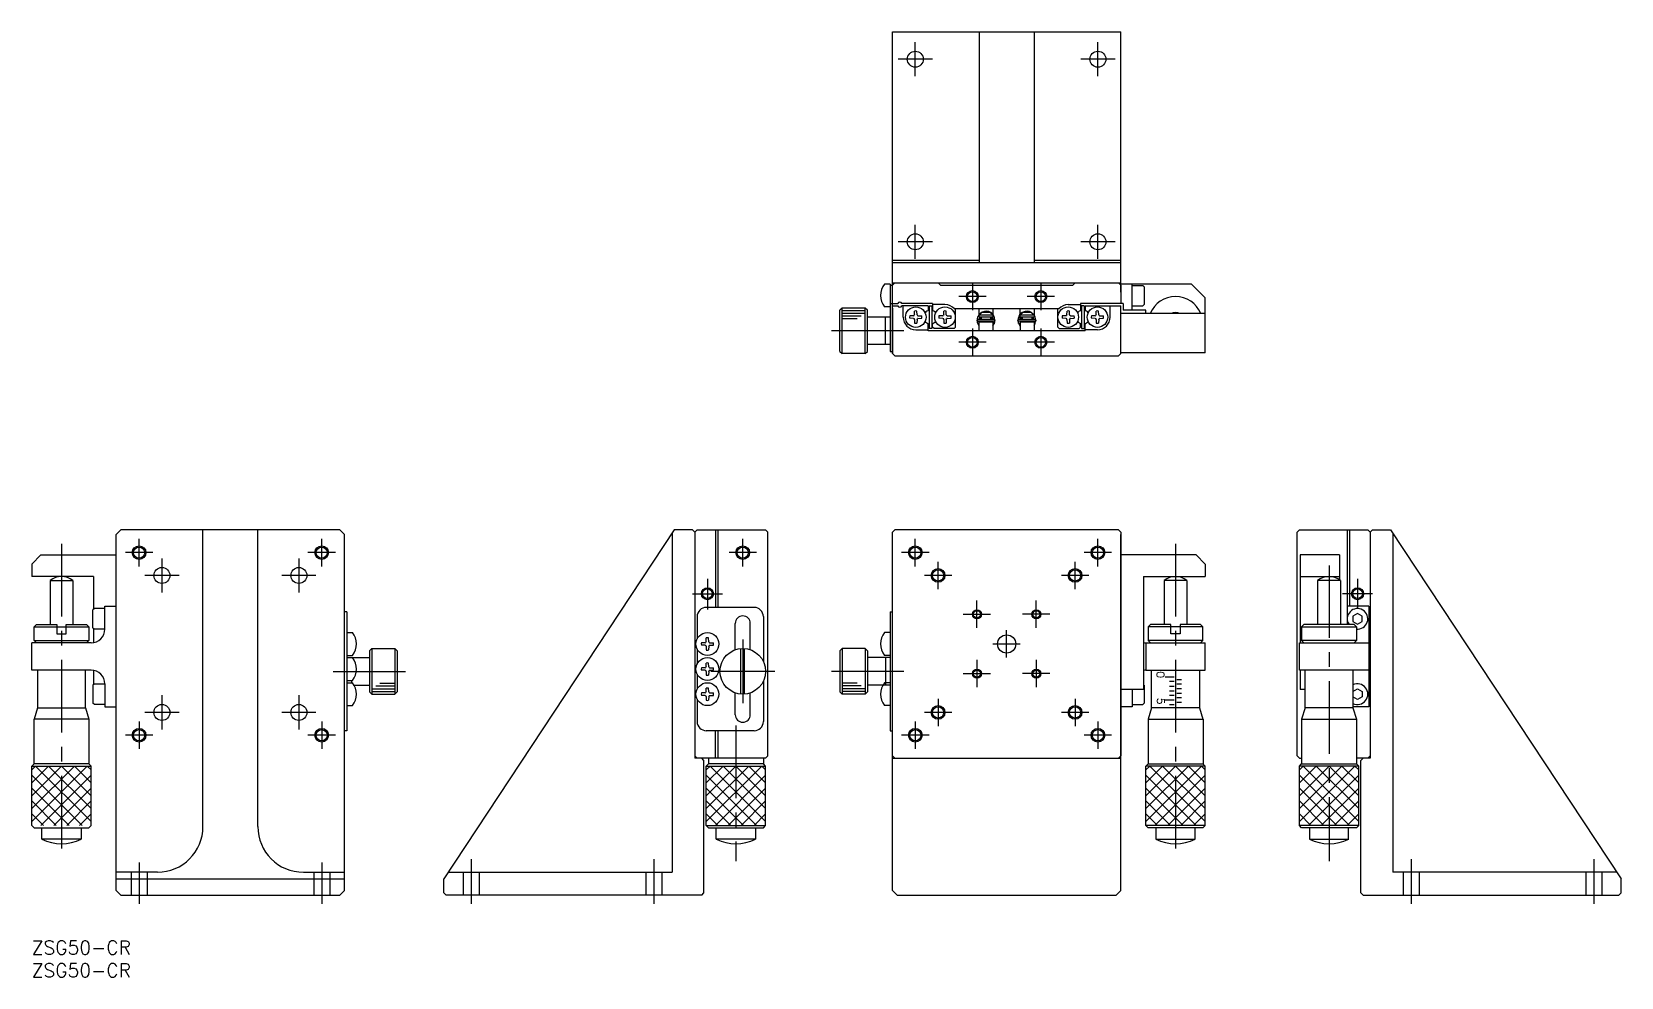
# Model space of a CAD drawing. Extents: x 0 to 348, y -8 to 199.
import ezdxf

# ---------------------------------------------------------------- set-up
doc = ezdxf.new("R2010")
doc.units = 0
doc.header["$LTSCALE"] = 0.5
doc.linetypes.add('CENTER', pattern=[50.8, 31.75, -6.35, 6.35, -6.35])
doc.linetypes.add('DASHED', pattern=[19.05, 12.7, -6.35])
for name, color, linetype in [('MSM_CENTER', 1, 'CENTER'), ('MSM_CONTINUOUS', 7, 'CONTINUOUS'), ('MSM_DASHED', 4, 'DASHED'), ('MSM_NARROW', 5, 'CONTINUOUS'), ('MSM_PART_NUMBER', 7, 'CONTINUOUS')]:
    doc.layers.add(name, color=color, linetype=linetype)
doc.styles.get("Standard").update_dxf_attribs({"font": 'txt.shx', "height": 3, "bigfont": 'bigfont.shx'})

# ---------------------------------------------------------------- blocks, each defined once
blk = doc.blocks.new('*U2')
at = {"layer": 'MSM_PART_NUMBER'}
blk.add_text('ZSG50-CR', height=3, dxfattribs=at).set_placement((0, -3))
blk = doc.blocks.new('*U3')
at = {"layer": 'MSM_PART_NUMBER'}
blk.add_text('ZSG50-CR', height=3, dxfattribs=at).set_placement((0, -8))

msp = doc.modelspace()

# ---------------------------------------------------------------- linework, layer by layer
at = {"layer": 'MSM_CENTER'}
for p, q in [((193.53, 189.34), (193.53, 196.84)), ((233.53, 189.34), (233.53, 196.84)), ((197.28, 193.09), (189.78, 193.09)), ((237.28, 193.09), (229.78, 193.09)), ((193.53, 149.34), (193.53, 156.84)), ((233.53, 149.34), (233.53, 156.84)), ((197.28, 153.09), (189.78, 153.09)), ((237.28, 153.09), (229.78, 153.09)), ((206.03, 144.09), (206.03, 138.09)), ((221.03, 144.09), (221.03, 138.09)), ((209.03, 141.09), (203.03, 141.09)), ((224.03, 141.09), (218.03, 141.09)), ((191.05, 133.59), (173.16, 133.59)), ((206.03, 134.09), (206.03, 128.09)), ((221.03, 134.09), (221.03, 128.09)), ((209.03, 131.09), (203.03, 131.09)), ((224.03, 131.09), (218.03, 131.09)), ((23.5, 82), (23.5, 88)), ((63.5, 82), (63.5, 88)), ((155.74, 82), (155.74, 88)), ((193.53, 82), (193.53, 88)), ((233.53, 82), (233.53, 88)), ((6.5, 86.9), (6.5, 17.42)), ((26.5, 85), (20.5, 85)), ((28.5, 83.75), (28.5, 76.25)), ((58.5, 83.75), (58.5, 76.25)), ((66.5, 85), (60.5, 85)), ((158.74, 85), (152.74, 85)), ((196.53, 85), (190.53, 85)), ((236.53, 85), (230.53, 85)), ((250.53, 86.9), (250.53, 17.42)), ((198.53, 77), (198.53, 83)), ((228.53, 77), (228.53, 83)), ((284.15, 82.22), (284.15, 17.42)), ((32.25, 80), (24.75, 80)), ((62.25, 80), (54.75, 80)), ((147.99, 79.3), (147.99, 72.56)), ((201.53, 80), (195.53, 80)), ((231.53, 80), (225.53, 80)), ((290.4, 79.3), (290.4, 72.7)), ((144.69, 76), (151.29, 76)), ((207.03, 68.5), (207.03, 74.5)), ((220.03, 68.5), (220.03, 74.5)), ((293.7, 76), (287.1, 76)), ((204.03, 71.5), (210.03, 71.5)), ((223.03, 71.5), (217.03, 71.5)), ((213.53, 62), (213.53, 68)), ((155.74, 66), (155.74, 52)), ((210.53, 65), (216.53, 65)), ((207.03, 61.5), (207.03, 55.5)), ((220.03, 61.5), (220.03, 55.5)), ((65.98, 59), (83.87, 59)), ((162.74, 59), (148.74, 59)), ((191.05, 59), (173.16, 59)), ((204.03, 58.5), (210.03, 58.5)), ((223.03, 58.5), (217.03, 58.5)), ((28.5, 53.75), (28.5, 46.25)), ((58.5, 53.75), (58.5, 46.25)), ((198.53, 53), (198.53, 47)), ((228.53, 53), (228.53, 47)), ((32.25, 50), (24.75, 50)), ((62.25, 50), (54.75, 50)), ((201.53, 50), (195.53, 50)), ((231.53, 50), (225.53, 50)), ((23.5, 48), (23.5, 42)), ((63.5, 48), (63.5, 42)), ((154.24, 47.11), (154.24, 17.42)), ((193.53, 48), (193.53, 42)), ((233.53, 48), (233.53, 42)), ((26.5, 45), (20.5, 45)), ((66.5, 45), (60.5, 45)), ((196.53, 45), (190.53, 45)), ((236.53, 45), (230.53, 45)), ((96.24, 17.85), (96.24, 8.09)), ((136.24, 17.85), (136.24, 8.09)), ((302.15, 17.85), (302.15, 8.09)), ((342.15, 17.85), (342.15, 8.09)), ((23.5, 17.12), (23.5, 8.09)), ((63.5, 17.12), (63.5, 8.09))]:
    msp.add_line(p, q, dxfattribs=at)
at = {"layer": 'MSM_CONTINUOUS'}
for p, q in [((188.53, 142.09), (188.53, 199.09)), ((188.53, 199.09), (238.53, 199.09)), ((207.53, 199.09), (207.53, 148.59)), ((219.53, 199.09), (219.53, 148.59)), ((238.53, 142.09), (238.53, 199.09)), ((188.53, 149.09), (207.53, 149.09)), ((188.53, 148.59), (238.53, 148.59)), ((219.53, 149.09), (238.53, 149.09)), ((188.03, 143.84), (186.81, 143.84)), ((188.03, 143.84), (188.03, 129.09)), ((188.03, 143.59), (188.53, 143.59)), ((189.03, 144.09), (188.53, 143.59)), ((188.53, 144.09), (238.53, 144.09)), ((188.53, 139.59), (188.53, 143.59)), ((198.53, 144.09), (199.03, 143.59)), ((199.03, 143.59), (228.03, 143.59)), ((228.53, 144.09), (228.03, 143.59)), ((238.03, 144.09), (238.53, 143.59)), ((254.03, 143.79), (238.53, 143.79)), ((238.53, 143.59), (238.53, 139.59)), ((241.03, 138.09), (241.03, 143.79)), ((241.03, 143.54), (243.33, 143.54)), ((243.63, 143.24), (243.33, 143.54)), ((243.63, 143.24), (243.63, 139.34)), ((254.03, 143.79), (257.03, 140.79)), ((188.03, 139.59), (189.67, 139.59)), ((188.53, 128.59), (188.53, 139.59)), ((197.33, 139.59), (190.59, 139.59)), ((197.33, 139.59), (197.33, 138.01)), ((200.03, 139.34), (197.33, 139.34)), ((227.03, 139.34), (229.73, 139.34)), ((238.53, 139.59), (229.73, 139.59)), ((229.73, 139.59), (229.73, 138.01)), ((239.03, 139.59), (238.53, 139.59)), ((239.03, 139.59), (239.03, 138.09)), ((243.33, 139.04), (243.63, 139.34)), ((257.03, 128.79), (257.03, 140.79)), ((177.53, 138.59), (177.03, 138.09)), ((177.03, 129.09), (177.03, 138.09)), ((177.53, 128.59), (177.53, 138.59)), ((182.53, 138.59), (177.53, 138.59)), ((182.53, 128.59), (182.53, 138.59)), ((183.03, 138.09), (182.53, 138.59)), ((183.03, 129.09), (183.03, 138.09)), ((188.03, 136.59), (183.03, 136.59)), ((188.03, 138.84), (186.81, 138.84)), ((187.03, 130.59), (187.03, 136.59)), ((188.53, 139.09), (189.67, 139.09)), ((188.53, 138.59), (188.53, 128.59)), ((196.33, 139.09), (190.59, 139.09)), ((190.88, 136.59), (190.88, 139.09)), ((193.15, 136.87), (192.3, 136.85)), ((193.15, 136.32), (192.3, 136.33)), ((193.15, 136.87), (193.28, 136.93)), ((193.15, 136.32), (193.28, 136.26)), ((193.35, 137.09), (193.28, 136.93)), ((193.35, 136.1), (193.28, 136.26)), ((193.35, 137.09), (193.37, 137.92)), ((193.35, 136.1), (193.37, 135.27)), ((193.9, 137.09), (193.89, 137.92)), ((193.9, 136.1), (193.89, 135.27)), ((193.9, 137.09), (193.98, 136.93)), ((193.9, 136.1), (193.98, 136.26)), ((194.11, 136.87), (193.98, 136.93)), ((194.11, 136.32), (193.98, 136.26)), ((194.11, 136.87), (194.95, 136.85)), ((194.11, 136.32), (194.95, 136.33)), ((196.33, 139.09), (196.33, 138.01)), ((196.53, 139.09), (196.53, 134.09)), ((196.53, 139.09), (197.13, 139.09)), ((197.13, 139.09), (197.13, 134.09)), ((199.55, 136.87), (198.7, 136.85)), ((199.55, 136.32), (198.7, 136.33)), ((199.55, 136.87), (199.68, 136.93)), ((199.55, 136.32), (199.68, 136.26)), ((199.75, 137.09), (199.68, 136.93)), ((199.75, 136.1), (199.68, 136.26)), ((199.75, 137.09), (199.77, 137.92)), ((199.75, 136.1), (199.77, 135.27)), ((200.3, 137.09), (200.29, 137.92)), ((200.3, 136.1), (200.29, 135.27)), ((200.3, 137.09), (200.38, 136.93)), ((200.3, 136.1), (200.38, 136.26)), ((200.51, 136.87), (200.38, 136.93)), ((200.51, 136.32), (200.38, 136.26)), ((200.51, 136.87), (201.35, 136.85)), ((200.51, 136.32), (201.35, 136.33)), ((224.95, 138.39), (202.11, 138.39)), ((202.33, 134.39), (202.33, 138.39)), ((207.23, 135.17), (207.07, 135.92)), ((207.27, 136.14), (210.77, 136.14)), ((207.61, 136.59), (207.48, 136.14)), ((207.53, 137.2), (207.53, 138.39)), ((207.53, 136.59), (207.53, 137.09)), ((207.53, 137.09), (210.53, 137.09)), ((210.53, 136.59), (207.53, 136.59)), ((208.03, 136.39), (207.53, 136.39)), ((208.11, 137.59), (207.58, 137.09)), ((208.03, 136.14), (208.03, 136.59)), ((209.95, 137.59), (208.11, 137.59)), ((210.48, 137.09), (209.95, 137.59)), ((210.03, 136.59), (210.03, 136.14)), ((210.5, 136.39), (210.03, 136.39)), ((210.56, 136.14), (210.43, 136.59)), ((210.53, 138.39), (210.53, 137.18)), ((210.53, 137.09), (210.53, 136.59)), ((210.97, 135.92), (210.97, 135.82)), ((216.17, 135.16), (216.01, 135.9)), ((216.21, 136.13), (219.71, 136.13)), ((216.56, 136.59), (216.43, 136.13)), ((216.53, 137.25), (216.53, 138.39)), ((216.53, 136.59), (216.53, 137.09)), ((216.53, 137.09), (219.53, 137.09)), ((219.53, 136.59), (216.53, 136.59)), ((216.53, 136.39), (216.53, 136.52)), ((217.03, 136.39), (216.53, 136.39)), ((217.11, 137.59), (216.58, 137.09)), ((217.03, 136.13), (217.03, 136.59)), ((218.95, 137.59), (217.11, 137.59)), ((218.95, 137.61), (219.53, 137.09)), ((219.48, 137.09), (218.95, 137.59)), ((219.03, 136.59), (219.03, 136.13)), ((219.44, 136.39), (219.03, 136.39)), ((219.5, 136.13), (219.37, 136.59)), ((219.53, 138.39), (219.53, 136.59)), ((219.91, 135.91), (219.91, 135.81)), ((224.73, 134.39), (224.73, 138.39)), ((226.55, 136.87), (225.7, 136.85)), ((226.55, 136.32), (225.7, 136.33)), ((226.55, 136.87), (226.68, 136.93)), ((226.55, 136.32), (226.68, 136.26)), ((226.75, 137.09), (226.68, 136.93)), ((226.75, 136.1), (226.68, 136.26)), ((226.75, 137.09), (226.77, 137.92)), ((226.75, 136.1), (226.77, 135.27)), ((227.3, 137.09), (227.29, 137.92)), ((227.3, 136.1), (227.29, 135.27)), ((227.3, 137.09), (227.38, 136.93)), ((227.3, 136.1), (227.38, 136.26)), ((227.51, 136.87), (227.38, 136.93)), ((227.51, 136.32), (227.38, 136.26)), ((227.51, 136.87), (228.35, 136.85)), ((227.51, 136.32), (228.35, 136.33)), ((229.93, 139.09), (229.93, 134.09)), ((230.53, 139.09), (229.93, 139.09)), ((230.53, 139.09), (230.53, 134.09)), ((230.73, 139.09), (238.53, 139.09)), ((230.73, 139.09), (230.73, 138.01)), ((232.95, 136.87), (232.1, 136.85)), ((232.95, 136.32), (232.1, 136.33)), ((232.95, 136.87), (233.08, 136.93)), ((232.95, 136.32), (233.08, 136.26)), ((233.15, 137.09), (233.08, 136.93)), ((233.15, 136.1), (233.08, 136.26)), ((233.15, 137.09), (233.17, 137.92)), ((233.15, 136.1), (233.17, 135.27)), ((233.7, 137.09), (233.69, 137.92)), ((233.7, 136.1), (233.69, 135.27)), ((233.7, 137.09), (233.78, 136.93)), ((233.7, 136.1), (233.78, 136.26)), ((233.91, 136.87), (233.78, 136.93)), ((233.91, 136.32), (233.78, 136.26)), ((233.91, 136.87), (234.75, 136.85)), ((233.91, 136.32), (234.75, 136.33)), ((236.18, 136.59), (236.18, 139.09)), ((238.53, 128.59), (238.53, 139.09)), ((257.03, 137.39), (238.53, 137.39)), ((244.03, 138.09), (239.03, 138.09)), ((241.03, 139.04), (243.33, 139.04)), ((244.03, 137.39), (244.03, 138.09)), ((193.63, 133.84), (196.33, 133.84)), ((196.33, 133.59), (196.33, 135.18)), ((230.73, 133.59), (196.33, 133.59)), ((197.13, 134.09), (196.53, 134.09)), ((197.33, 134.39), (197.33, 135.18)), ((197.63, 134.09), (197.33, 134.39)), ((202.03, 134.09), (197.63, 134.09)), ((202.03, 134.09), (202.33, 134.39)), ((207.17, 135.48), (207.18, 135.51)), ((207.17, 135.44), (207.17, 135.48)), ((207.17, 135.41), (207.17, 135.44)), ((207.18, 135.37), (207.17, 135.41)), ((207.18, 135.55), (207.19, 135.58)), ((207.18, 135.51), (207.18, 135.55)), ((207.18, 135.34), (207.18, 135.37)), ((207.19, 135.31), (207.18, 135.34)), ((207.19, 135.61), (207.2, 135.65)), ((207.19, 135.58), (207.19, 135.61)), ((207.2, 135.27), (207.19, 135.31)), ((207.2, 135.65), (207.21, 135.68)), ((207.21, 135.24), (207.2, 135.27)), ((207.21, 135.68), (207.23, 135.71)), ((207.22, 135.21), (207.21, 135.24)), ((207.23, 135.18), (207.22, 135.21)), ((207.23, 135.71), (207.24, 135.74)), ((207.23, 135.17), (207.53, 135.27)), ((207.53, 134.69), (207.23, 135.18)), ((207.23, 135.18), (207.23, 135.17)), ((207.23, 135.17), (207.23, 135.17)), ((207.23, 135.17), (207.23, 135.17)), ((207.23, 135.17), (207.23, 135.17)), ((207.23, 135.17), (207.24, 135.17)), ((207.24, 135.74), (207.24, 135.74)), ((207.24, 135.17), (207.24, 135.17)), ((207.24, 135.17), (207.25, 135.17)), ((207.25, 135.17), (207.26, 135.17)), ((207.26, 135.17), (207.27, 135.18)), ((210.77, 135.74), (207.27, 135.74)), ((207.27, 135.18), (207.28, 135.18)), ((207.28, 135.18), (207.29, 135.18)), ((207.29, 135.18), (207.3, 135.18)), ((207.3, 135.18), (207.31, 135.19)), ((207.31, 135.19), (207.32, 135.19)), ((207.32, 135.19), (207.33, 135.2)), ((207.33, 135.2), (207.35, 135.2)), ((207.35, 135.2), (207.36, 135.21)), ((207.36, 135.21), (207.38, 135.21)), ((207.38, 135.21), (207.39, 135.22)), ((207.39, 135.22), (207.41, 135.22)), ((207.41, 135.22), (207.42, 135.23)), ((207.42, 135.23), (207.44, 135.24)), ((207.44, 135.24), (207.45, 135.24)), ((207.45, 135.24), (207.46, 135.25)), ((207.46, 135.25), (207.48, 135.26)), ((207.48, 135.26), (207.49, 135.26)), ((207.49, 135.26), (207.51, 135.27)), ((207.51, 135.27), (207.52, 135.27)), ((207.52, 135.27), (207.53, 135.28)), ((207.53, 135.59), (210.53, 135.59)), ((207.53, 133.59), (207.53, 135.59)), ((207.87, 135.74), (207.61, 135.59)), ((208.03, 135.59), (208.03, 135.74)), ((210.03, 135.74), (210.03, 135.59)), ((210.43, 135.59), (210.17, 135.74)), ((210.53, 135.58), (210.56, 135.74)), ((210.53, 135.59), (210.53, 133.59)), ((210.81, 135.18), (210.79, 135.12)), ((210.84, 135.23), (210.81, 135.18)), ((210.81, 135.18), (210.81, 135.18)), ((210.81, 135.18), (210.81, 135.18)), ((216.11, 135.43), (216.12, 135.47)), ((216.12, 135.4), (216.11, 135.43)), ((216.12, 135.53), (216.13, 135.57)), ((216.12, 135.5), (216.12, 135.53)), ((216.12, 135.47), (216.12, 135.5)), ((216.12, 135.36), (216.12, 135.4)), ((216.12, 135.33), (216.12, 135.36)), ((216.13, 135.29), (216.12, 135.33)), ((216.13, 135.57), (216.14, 135.6)), ((216.14, 135.26), (216.13, 135.29)), ((216.14, 135.64), (216.16, 135.67)), ((216.14, 135.6), (216.14, 135.64)), ((216.15, 135.23), (216.14, 135.26)), ((216.16, 135.2), (216.15, 135.23)), ((216.16, 135.67), (216.17, 135.7)), ((216.17, 135.16), (216.16, 135.2)), ((216.17, 135.7), (216.18, 135.73)), ((216.53, 134.61), (216.17, 135.17)), ((216.17, 135.17), (216.17, 135.16)), ((216.17, 135.16), (216.17, 135.16)), ((216.17, 135.16), (216.18, 135.16)), ((216.18, 135.73), (216.18, 135.73)), ((216.18, 135.15), (216.53, 135.3)), ((216.18, 135.16), (216.18, 135.15)), ((216.18, 135.16), (216.18, 135.16)), ((216.18, 135.16), (216.18, 135.16)), ((216.18, 135.16), (216.18, 135.16)), ((216.18, 135.16), (216.19, 135.16)), ((216.19, 135.16), (216.2, 135.16)), ((216.2, 135.16), (216.21, 135.16)), ((219.71, 135.73), (216.21, 135.73)), ((216.21, 135.16), (216.21, 135.17)), ((216.21, 135.17), (216.22, 135.17)), ((216.22, 135.17), (216.24, 135.17)), ((216.24, 135.17), (216.25, 135.18)), ((216.25, 135.18), (216.26, 135.18)), ((216.26, 135.18), (216.27, 135.18)), ((216.27, 135.18), (216.28, 135.19)), ((216.28, 135.19), (216.3, 135.19)), ((216.3, 135.19), (216.31, 135.2)), ((216.31, 135.2), (216.33, 135.2)), ((216.33, 135.2), (216.34, 135.21)), ((216.34, 135.21), (216.35, 135.22)), ((216.35, 135.22), (216.37, 135.22)), ((216.37, 135.22), (216.38, 135.23)), ((216.38, 135.23), (216.4, 135.23)), ((216.4, 135.23), (216.41, 135.24)), ((216.41, 135.24), (216.42, 135.25)), ((216.42, 135.25), (216.44, 135.25)), ((216.44, 135.25), (216.45, 135.26)), ((216.45, 135.26), (216.46, 135.27)), ((216.46, 135.27), (216.47, 135.27)), ((216.47, 135.27), (216.48, 135.28)), ((216.48, 135.28), (216.49, 135.28)), ((216.49, 135.28), (216.5, 135.29)), ((216.5, 135.29), (216.51, 135.29)), ((216.51, 135.29), (216.52, 135.3)), ((216.52, 135.3), (216.53, 135.31)), ((216.52, 135.3), (216.52, 135.3)), ((216.53, 135.59), (219.53, 135.59)), ((216.53, 135.59), (216.53, 133.59)), ((216.81, 135.73), (216.56, 135.59)), ((217.03, 135.59), (217.03, 135.73)), ((219.03, 135.73), (219.03, 135.59)), ((219.36, 135.59), (219.11, 135.73)), ((219.48, 135.59), (219.5, 135.73)), ((219.53, 135.59), (219.53, 133.59)), ((219.76, 135.16), (219.73, 135.11)), ((219.78, 135.22), (219.76, 135.16)), ((219.76, 135.17), (219.76, 135.17)), ((219.76, 135.16), (219.76, 135.17)), ((225.03, 134.09), (224.73, 134.39)), ((225.03, 134.09), (229.43, 134.09)), ((229.73, 134.39), (229.43, 134.09)), ((229.73, 134.39), (229.73, 135.18)), ((229.93, 134.09), (230.53, 134.09)), ((230.73, 133.59), (230.73, 135.18)), ((233.43, 133.84), (230.73, 133.84)), ((177.03, 129.09), (177.53, 128.59)), ((182.53, 128.59), (183.03, 129.09)), ((188.03, 130.59), (183.03, 130.59)), ((188.03, 129.09), (188.53, 129.09)), ((182.53, 128.59), (177.53, 128.59)), ((188.53, 128.59), (189.03, 128.09)), ((189.03, 128.09), (238.03, 128.09)), ((238.53, 128.59), (238.03, 128.09)), ((257.03, 128.79), (238.53, 128.79)), ((18.5, 89), (19.5, 90)), ((18.5, 11), (18.5, 89)), ((67.5, 90), (19.5, 90)), ((37.5, 25), (37.5, 90)), ((49.5, 25), (49.5, 90)), ((67.5, 90), (68.5, 89)), ((68.5, 11), (68.5, 89)), ((140.74, 90), (90.24, 13.56)), ((140.24, 89.24), (140.24, 15)), ((144.74, 90), (140.74, 90)), ((145.24, 89.5), (144.74, 90)), ((145.24, 89.5), (145.74, 90)), ((145.24, 89.5), (145.74, 90)), ((145.24, 89.5), (145.24, 40)), ((145.74, 90), (160.74, 90)), ((149.74, 90), (149.74, 73)), ((150.24, 90), (150.24, 73)), ((161.24, 89.5), (160.74, 90)), ((161.24, 40.5), (161.24, 89.5)), ((188.53, 89.5), (189.03, 90)), ((188.53, 40.5), (188.53, 89.5)), ((188.53, 11), (188.53, 89)), ((238.03, 90), (189.03, 90)), ((237.53, 90), (189.53, 90)), ((238.03, 90), (238.53, 89.5)), ((238.53, 89.5), (238.53, 40.5)), ((238.53, 11), (238.53, 89)), ((277.15, 89.5), (277.65, 90)), ((277.15, 40.5), (277.15, 89.5)), ((277.65, 90), (292.65, 90)), ((288.15, 90), (288.15, 69.25)), ((288.65, 90), (288.65, 73.25)), ((292.65, 90), (293.15, 89.5)), ((293.15, 89.5), (293.65, 90)), ((293.15, 89.5), (293.15, 40)), ((293.65, 90), (297.65, 90)), ((297.65, 90), (348.15, 13.56)), ((298.15, 89.24), (298.15, 15)), ((0, 82.5), (2, 84.5)), ((2, 84.5), (18.5, 84.5)), ((255.03, 84.5), (238.53, 84.5)), ((257.03, 82.5), (255.03, 84.5)), ((286.45, 84.5), (277.85, 84.5)), ((277.85, 84.5), (277.85, 65.25)), ((286.45, 84.5), (286.45, 79.02)), ((0, 82.5), (0, 79.75)), ((257.03, 82.5), (257.03, 79.75)), ((13.5, 79.75), (0, 79.75)), ((4, 78.87), (4, 69.25)), ((4, 78.87), (9, 78.87)), ((9, 78.87), (9, 69.25)), ((13.5, 79.75), (13.5, 72.55)), ((243.53, 79.75), (243.53, 55)), ((243.53, 79.75), (257.03, 79.75)), ((253.03, 78.87), (248.03, 78.87)), ((248.03, 78.87), (248.03, 69.25)), ((253.03, 78.87), (253.03, 69.25)), ((277.85, 79.75), (286.45, 79.75)), ((281.65, 78.87), (281.65, 69.25)), ((286.65, 78.87), (281.65, 78.87)), ((286.65, 78.87), (286.65, 69.25)), ((16, 73.25), (18.5, 73.25)), ((16, 68.25), (16, 73.25)), ((292.85, 73.25), (288.15, 73.25)), ((292.85, 73.25), (292.85, 51.25)), ((13.7, 72.75), (13.4, 72.45)), ((13.4, 68.55), (13.4, 72.45)), ((16, 72.75), (13.7, 72.75)), ((69, 72), (68.5, 72)), ((69, 72), (69, 46)), ((145.74, 71), (145.74, 66.09)), ((158.24, 73), (147.74, 73)), ((160.24, 71), (160.24, 61.18)), ((188.03, 72), (188.03, 46)), ((188.03, 72), (188.53, 72)), ((290.4, 71.65), (289.4, 71.08)), ((289.4, 71.08), (289.4, 69.92)), ((289.4, 69.92), (290.4, 69.35)), ((291.4, 71.08), (290.4, 71.65)), ((290.4, 69.35), (291.4, 69.92)), ((291.4, 69.92), (291.4, 71.08)), ((1, 69.25), (0.5, 68.75)), ((0.5, 65.75), (0.5, 68.75)), ((0.5, 68.75), (12.5, 68.75)), ((1, 69.25), (5.5, 69.25)), ((5.5, 69.25), (5.5, 67.25)), ((5.5, 67.25), (7.5, 67.25)), ((7.5, 67.25), (7.5, 69.25)), ((7.5, 69.25), (12, 69.25)), ((12, 69.25), (12.5, 68.75)), ((12.5, 68.75), (12.5, 65.75)), ((13.4, 68.55), (13.7, 68.25)), ((13.5, 68.45), (13.5, 65.29)), ((16, 68.25), (13.7, 68.25)), ((69, 67.5), (70.22, 67.5)), ((147.72, 65.5), (147.73, 66.32)), ((148.27, 65.5), (148.25, 66.32)), ((154.09, 63.65), (154.09, 69.5)), ((157.39, 63.79), (157.39, 69.5)), ((188.03, 67.5), (186.81, 67.5)), ((245.03, 69.25), (244.53, 68.75)), ((256.53, 68.75), (244.53, 68.75)), ((244.53, 68.75), (244.53, 65.75)), ((249.53, 69.25), (245.03, 69.25)), ((249.53, 67.25), (249.53, 69.25)), ((251.53, 67.25), (249.53, 67.25)), ((256.03, 69.25), (251.53, 69.25)), ((251.53, 69.25), (251.53, 67.25)), ((256.03, 69.25), (256.53, 68.75)), ((256.53, 65.75), (256.53, 68.75)), ((278.65, 69.25), (278.15, 68.75)), ((278.15, 68.75), (278.15, 65.75)), ((278.15, 68.75), (290.15, 68.75)), ((289.65, 69.25), (278.65, 69.25)), ((290.15, 68.75), (289.65, 69.25)), ((290.15, 68.75), (290.15, 65.75)), ((0, 59.25), (0, 65.25)), ((13, 65.25), (0, 65.25)), ((0.5, 65.75), (1, 65.25)), ((0.5, 65.75), (12.5, 65.75)), ((12, 65.25), (12.5, 65.75)), ((74.5, 64), (74, 63.5)), ((74, 63.5), (74, 54.5)), ((74.5, 64), (79.5, 64)), ((74.5, 64), (74.5, 54)), ((80, 63.5), (79.5, 64)), ((79.5, 64), (79.5, 54)), ((80, 63.5), (80, 54.5)), ((145.74, 63.91), (145.74, 60.59)), ((147.51, 65.27), (146.67, 65.26)), ((147.51, 64.73), (146.67, 64.74)), ((147.51, 65.27), (147.65, 65.33)), ((147.51, 64.73), (147.65, 64.67)), ((147.72, 65.5), (147.65, 65.33)), ((147.72, 64.5), (147.65, 64.67)), ((147.72, 64.5), (147.73, 63.68)), ((148.27, 64.5), (148.25, 63.68)), ((148.27, 65.5), (148.34, 65.33)), ((148.27, 64.5), (148.34, 64.67)), ((148.47, 65.27), (148.34, 65.33)), ((148.47, 64.73), (148.34, 64.67)), ((148.47, 65.27), (149.32, 65.26)), ((148.47, 64.73), (149.32, 64.74)), ((155.34, 54.02), (155.34, 63.98)), ((156.14, 54.02), (156.14, 63.98)), ((177.03, 63.5), (177.53, 64)), ((177.03, 63.5), (177.03, 54.5)), ((177.53, 64), (177.53, 54)), ((182.53, 64), (177.53, 64)), ((182.53, 64), (182.53, 54)), ((182.53, 64), (183.03, 63.5)), ((183.03, 63.5), (183.03, 54.5)), ((244.03, 65.25), (257.03, 65.25)), ((244.03, 65.25), (244.03, 59.25)), ((256.53, 65.75), (244.53, 65.75)), ((245.03, 65.25), (244.53, 65.75)), ((256.53, 65.75), (256.03, 65.25)), ((257.03, 59.25), (257.03, 65.25)), ((277.65, 59.25), (277.65, 65.25)), ((277.65, 65.25), (292.85, 65.25)), ((278.65, 65.25), (278.15, 65.75)), ((290.15, 65.75), (278.15, 65.75)), ((289.65, 65.25), (290.15, 65.75)), ((13, 59.25), (0, 59.25)), ((1.25, 59.25), (1.25, 51)), ((11.75, 51), (11.75, 59.25)), ((13.5, 59.21), (13.5, 56.05)), ((69, 62.5), (70.22, 62.5)), ((69, 62), (74, 62)), ((69, 62), (70.22, 62)), ((147.51, 59.77), (146.67, 59.76)), ((147.51, 59.23), (146.67, 59.24)), ((147.51, 59.77), (147.65, 59.83)), ((147.51, 59.23), (147.65, 59.17)), ((147.72, 60), (147.65, 59.83)), ((147.72, 60), (147.73, 60.82)), ((148.27, 60), (148.25, 60.82)), ((148.27, 60), (148.34, 59.83)), ((148.47, 59.77), (148.34, 59.83)), ((148.47, 59.23), (148.34, 59.17)), ((148.47, 59.77), (149.32, 59.76)), ((148.47, 59.23), (149.32, 59.24)), ((188.03, 62), (183.03, 62)), ((188.03, 62.5), (186.81, 62.5)), ((187.03, 62), (187.03, 56)), ((244.03, 59.25), (257.03, 59.25)), ((245.28, 51), (245.28, 59.25)), ((250.53, 59.25), (250.53, 51.25)), ((255.78, 59.25), (255.78, 51)), ((292.85, 59.25), (277.65, 59.25)), ((277.85, 59.25), (277.85, 55)), ((278.9, 51), (278.9, 59.25)), ((289.4, 59.25), (289.4, 51)), ((13.7, 56.25), (13.4, 55.95)), ((13.4, 55.95), (13.4, 52.05)), ((13.7, 56.25), (16, 56.25)), ((16, 56.25), (16, 51.25)), ((69, 57), (70.22, 57)), ((69, 56.5), (70.22, 56.5)), ((70, 57), (70, 56.5)), ((70.56, 56), (74, 56)), ((145.74, 58.41), (145.74, 55.09)), ((147.72, 59), (147.65, 59.17)), ((147.72, 59), (147.73, 58.18)), ((148.27, 59), (148.25, 58.18)), ((148.27, 59), (148.34, 59.17)), ((160.24, 56.82), (160.24, 48)), ((188.03, 56), (183.03, 56)), ((188.03, 56.5), (186.81, 56.5)), ((243.63, 55.95), (243.53, 56.05)), ((243.63, 55.95), (243.63, 52.05)), ((250.23, 57.75), (248.23, 57.75)), ((250.23, 56.75), (249.23, 56.75)), ((249.23, 55.75), (250.23, 55.75)), ((250.83, 57.25), (251.83, 57.25)), ((250.83, 56.25), (251.83, 56.25)), ((74, 54.5), (74.5, 54)), ((74.5, 54), (79.5, 54)), ((79.5, 54), (80, 54.5)), ((145.74, 52.91), (145.74, 48)), ((147.51, 54.27), (146.67, 54.26)), ((147.51, 53.73), (146.67, 53.74)), ((147.51, 54.27), (147.65, 54.33)), ((147.51, 53.73), (147.65, 53.67)), ((147.72, 54.5), (147.65, 54.33)), ((147.72, 53.5), (147.65, 53.67)), ((147.72, 54.5), (147.73, 55.32)), ((147.72, 53.5), (147.73, 52.68)), ((148.27, 54.5), (148.25, 55.32)), ((148.27, 53.5), (148.25, 52.68)), ((148.27, 54.5), (148.34, 54.33)), ((148.27, 53.5), (148.34, 53.67)), ((148.47, 54.27), (148.34, 54.33)), ((148.47, 53.73), (148.34, 53.67)), ((148.47, 54.27), (149.32, 54.26)), ((148.47, 53.73), (149.32, 53.74)), ((154.09, 49.5), (154.09, 54.35)), ((157.39, 49.5), (157.39, 54.21)), ((177.53, 54), (177.03, 54.5)), ((182.53, 54), (177.53, 54)), ((183.03, 54.5), (182.53, 54)), ((243.53, 55), (238.53, 55)), ((241.03, 55), (241.03, 51.25)), ((248.23, 52.75), (250.23, 52.75)), ((249.23, 54.75), (250.23, 54.75)), ((249.23, 53.75), (250.23, 53.75)), ((250.83, 55.25), (251.83, 55.25)), ((250.83, 54.25), (251.83, 54.25)), ((250.83, 53.25), (251.83, 53.25)), ((250.83, 52.25), (251.83, 52.25)), ((278.9, 55), (277.85, 55)), ((289.4, 54.58), (290.4, 55.15)), ((290.4, 52.85), (289.4, 53.42)), ((290.4, 55.15), (291.4, 54.58)), ((291.4, 53.42), (290.4, 52.85)), ((291.4, 54.58), (291.4, 53.42)), ((1.25, 51), (0.5, 48.5)), ((1.25, 51), (11.75, 51)), ((11.75, 51), (12.5, 48.5)), ((13.7, 51.75), (13.4, 52.05)), ((16, 51.75), (13.7, 51.75)), ((16, 51.25), (18.5, 51.25)), ((69, 51.5), (70.22, 51.5)), ((188.03, 51.5), (186.81, 51.5)), ((241.03, 51.25), (238.53, 51.25)), ((241.03, 51.75), (243.33, 51.75)), ((243.33, 51.75), (243.63, 52.05)), ((245.28, 51), (244.53, 48.5)), ((255.78, 51), (245.28, 51)), ((249.23, 51.75), (250.23, 51.75)), ((255.78, 51), (256.53, 48.5)), ((278.9, 51), (278.15, 48.5)), ((289.4, 51), (278.9, 51)), ((292.85, 51.25), (289.4, 51.25)), ((289.4, 51), (290.15, 48.5)), ((0.46, 48.5), (0.46, 38.75)), ((12.5, 48.5), (0.5, 48.5)), ((12.5, 48.5), (12.5, 38.75)), ((69, 46), (68.5, 46)), ((158.24, 46), (147.74, 46)), ((149.74, 40), (149.74, 46)), ((150.24, 46), (150.24, 40)), ((188.03, 46), (188.53, 46)), ((244.53, 48.5), (244.53, 38.75)), ((244.53, 48.5), (256.53, 48.5)), ((256.56, 48.5), (256.56, 38.75)), ((278.15, 48.5), (290.15, 48.5)), ((278.15, 48.5), (278.15, 38.75)), ((290.19, 48.5), (290.19, 38.75)), ((0.5, 38.75), (0, 38.25)), ((12.5, 38.75), (0.5, 38.75)), ((13, 38.25), (12.5, 38.75)), ((145.74, 40), (145.24, 40.5)), ((160.74, 40), (145.24, 40)), ((147.24, 39.5), (146.74, 40)), ((147.24, 10.5), (147.24, 39.5)), ((148.24, 38.75), (147.74, 38.25)), ((148.21, 40), (148.21, 38.75)), ((160.24, 38.75), (148.24, 38.75)), ((160.24, 40), (160.24, 38.75)), ((160.74, 38.25), (160.24, 38.75)), ((161.24, 40.5), (160.74, 40)), ((189.03, 40), (188.53, 40.5)), ((188.53, 40), (238.53, 40)), ((189.03, 40), (238.03, 40)), ((238.53, 40.5), (238.03, 40)), ((244.03, 38.25), (244.53, 38.75)), ((244.53, 38.75), (256.53, 38.75)), ((256.53, 38.75), (257.03, 38.25)), ((277.15, 40.5), (277.65, 40)), ((277.65, 40), (278.15, 40)), ((277.65, 38.25), (278.15, 38.75)), ((278.15, 38.75), (290.15, 38.75)), ((290.15, 38.75), (290.65, 38.25)), ((293.15, 40), (290.19, 40)), ((291.15, 39.5), (291.65, 40)), ((291.15, 10.5), (291.15, 39.5)), ((293.15, 40.5), (292.65, 40)), ((0, 25.25), (0, 38.25)), ((0, 38.25), (13, 38.25)), ((13, 25.25), (13, 38.25)), ((147.74, 38.25), (160.74, 38.25)), ((147.74, 25.25), (147.74, 38.25)), ((160.74, 25.25), (160.74, 38.25)), ((257.03, 38.25), (244.03, 38.25)), ((244.03, 25.25), (244.03, 38.25)), ((257.03, 25.25), (257.03, 38.25)), ((277.65, 25.25), (277.65, 38.25)), ((290.65, 38.25), (277.65, 38.25)), ((290.65, 25.25), (290.65, 38.25)), ((0, 25.25), (0.5, 24.75)), ((0.5, 24.75), (12.5, 24.75)), ((2.2, 22.25), (2.2, 24.75)), ((10.8, 24.75), (10.8, 22.25)), ((12.5, 24.75), (13, 25.25)), ((147.74, 25.25), (160.74, 25.25)), ((147.74, 25.25), (148.24, 24.75)), ((148.24, 24.75), (160.24, 24.75)), ((149.94, 22.25), (149.94, 24.75)), ((158.54, 24.75), (158.54, 22.25)), ((160.24, 24.75), (160.74, 25.25)), ((257.03, 25.25), (244.03, 25.25)), ((244.53, 24.75), (244.03, 25.25)), ((256.53, 24.75), (244.53, 24.75)), ((246.23, 24.75), (246.23, 22.25)), ((254.83, 22.25), (254.83, 24.75)), ((257.03, 25.25), (256.53, 24.75)), ((278.15, 24.75), (277.65, 25.25)), ((290.65, 25.25), (277.65, 25.25)), ((290.15, 24.75), (278.15, 24.75)), ((279.85, 24.75), (279.85, 22.25)), ((288.45, 22.25), (288.45, 24.75)), ((290.65, 25.25), (290.15, 24.75)), ((10.8, 22.25), (2.2, 22.25)), ((158.54, 22.25), (149.94, 22.25)), ((246.23, 22.25), (254.83, 22.25)), ((279.85, 22.25), (288.45, 22.25)), ((27.5, 15), (18.5, 15)), ((59.5, 15), (68.5, 15)), ((91.2, 15), (140.24, 15)), ((347.2, 15), (298.15, 15)), ((18.5, 13.56), (68.5, 13.56)), ((19.5, 10), (18.5, 11)), ((68.5, 11), (67.5, 10)), ((90.24, 10.5), (90.24, 13.56)), ((90.24, 10.5), (90.74, 10)), ((146.74, 10), (147.24, 10.5)), ((189.53, 10), (188.53, 11)), ((238.53, 11), (237.53, 10)), ((291.65, 10), (291.15, 10.5)), ((348.15, 10.5), (347.65, 10)), ((348.15, 10.5), (348.15, 13.56)), ((19.5, 10), (67.5, 10)), ((146.74, 10), (90.74, 10)), ((189.53, 10), (237.53, 10)), ((291.65, 10), (347.65, 10))]:
    msp.add_line(p, q, dxfattribs=at)
for centre, radius in [((193.53, 193.09), 1.75), ((233.53, 193.09), 1.75), ((193.53, 153.09), 1.75), ((233.53, 153.09), 1.75), ((206.03, 141.09), 1.06), ((221.03, 141.09), 1.06), ((193.63, 136.59), 2.25), ((200.03, 136.59), 2.25), ((227.03, 136.59), 2.25), ((233.43, 136.59), 2.25), ((206.03, 131.09), 1.06), ((221.03, 131.09), 1.06), ((23.5, 85), 1.23), ((63.5, 85), 1.23), ((155.74, 85), 1.23), ((193.53, 85), 1.23), ((233.53, 85), 1.23), ((28.5, 80), 1.75), ((58.5, 80), 1.75), ((198.53, 80), 1.23), ((228.53, 80), 1.23), ((147.99, 76), 1.06), ((290.4, 76), 1.06), ((207.03, 71.5), 0.783), ((220.03, 71.5), 0.783), ((147.99, 65), 2.5), ((213.53, 65), 2), ((155.74, 59), 5), ((147.99, 59.5), 2.5), ((207.03, 58.5), 0.783), ((220.03, 58.5), 0.783), ((147.99, 54), 2.5), ((28.5, 50), 1.75), ((58.5, 50), 1.75), ((198.53, 50), 1.23), ((228.53, 50), 1.23), ((23.5, 45), 1.23), ((63.5, 45), 1.23), ((193.53, 45), 1.23), ((233.53, 45), 1.23)]:
    msp.add_circle(centre, radius, dxfattribs=at)
for centre, radius, start, end in [((189.93, 141.34), 4, 141.3178, 218.6822), ((190.13, 139.39), 0.5, 23.5782, 156.4218), ((200.03, 136.59), 2.75, 40.8851, 90), ((227.03, 136.59), 2.75, 90, 139.1149), ((250.53, 135.09), 6, 22.5403, 157.4597), ((190.13, 139.29), 0.5, 203.5782, 336.4218), ((193.63, 136.59), 2.75, 180, 270), ((193.63, 136.59), 1.35, 168.8959, 191.1041), ((193.63, 136.59), 1.35, 78.8959, 101.1041), ((193.63, 136.59), 1.35, 348.8959, 11.1041), ((196.83, 136.59), 1.5, 101.537, 140.6871), ((196.83, 136.59), 1.5, 39.3129, 78.463), ((200.03, 136.59), 1.35, 168.8959, 191.1041), ((200.03, 136.59), 1.35, 78.8959, 101.1041), ((200.03, 136.59), 1.35, 348.8959, 11.1041), ((209.03, 135.94), 1.96, 144.2352, 179.242), ((207.27, 135.94), 0.2, 90, 270), ((209.03, 135.93), 1.96, 114.7039, 144.0708), ((209.02, 135.94), 1.95, 0.8173, 114.6079), ((209.01, 135.95), 1.96, 320.7738, 356.3189), ((210.77, 135.94), 0.2, 270, 90), ((217.97, 135.93), 1.96, 144.2352, 179.242), ((216.21, 135.93), 0.2, 90, 270), ((217.97, 135.92), 1.96, 114.7039, 144.0707), ((217.96, 135.93), 1.95, 59.485, 114.6046), ((217.96, 135.93), 1.95, 0.8374, 36.4911), ((217.95, 135.93), 1.96, 323.5607, 356.3092), ((219.71, 135.93), 0.2, 270, 90), ((227.03, 136.59), 1.35, 168.8959, 191.1041), ((227.03, 136.59), 1.35, 78.8959, 101.1041), ((227.03, 136.59), 1.35, 348.8959, 11.1041), ((230.23, 136.59), 1.5, 101.537, 140.6871), ((230.23, 136.59), 1.5, 39.3128, 78.463), ((233.43, 136.59), 1.35, 168.8959, 191.1041), ((233.43, 136.59), 1.35, 78.8959, 101.1041), ((233.43, 136.59), 2.75, 270, 0), ((233.43, 136.59), 1.35, 348.8959, 11.1041), ((250.53, 135.09), 2.5, 66.9261, 113.0739), ((193.63, 136.59), 1.35, 258.8959, 281.1041), ((196.83, 136.59), 1.5, 219.3129, 258.463), ((196.83, 136.59), 1.5, 281.537, 320.6871), ((200.03, 136.59), 1.35, 258.8959, 281.1041), ((227.03, 136.59), 1.35, 258.8959, 281.1041), ((230.23, 136.59), 1.5, 219.3129, 258.463), ((230.23, 136.59), 1.5, 281.537, 320.6871), ((233.43, 136.59), 1.35, 258.8959, 281.1041), ((6.5, 75.75), 4, 51.3178, 128.6822), ((250.53, 75.75), 4, 51.3178, 128.6822), ((284.15, 75.75), 4, 51.3178, 128.6822), ((147.74, 71), 2, 90, 180), ((155.74, 69.5), 1.65, 0, 180), ((158.24, 71), 2, 0, 90), ((290.4, 70.5), 2.25, 263.6206, 213.749), ((13, 68.25), 3, 270, 0), ((67.1, 65), 4, 321.3178, 38.6822), ((147.99, 65), 1.35, 78.8959, 101.1041), ((189.93, 65), 4, 141.3178, 218.6822), ((147.99, 65), 1.35, 168.8959, 191.1041), ((147.99, 65), 1.35, 258.8959, 281.1041), ((147.99, 65), 1.35, 348.8959, 11.1041), ((244.03, 68.25), 3, 260.4059, 270), ((13, 56.25), 3, 0, 90), ((67.1, 59.5), 4, 321.3178, 38.6822), ((147.99, 59.5), 1.35, 168.8959, 191.1041), ((147.99, 59.5), 1.35, 78.8959, 101.1041), ((147.99, 59.5), 1.35, 348.8959, 11.1041), ((244.03, 56.25), 3, 90, 99.5941), ((67.1, 54), 4, 321.3178, 38.6822), ((147.99, 59.5), 1.35, 258.8959, 281.1041), ((189.93, 54), 4, 141.3178, 218.6822), ((290.4, 54), 2.25, 243.6122, 116.3878), ((147.99, 54), 1.35, 168.8959, 191.1041), ((147.99, 54), 1.35, 78.8959, 101.1041), ((147.99, 54), 1.35, 258.8959, 281.1041), ((147.99, 54), 1.35, 348.8959, 11.1041), ((155.74, 49.5), 1.65, 180, 0), ((147.74, 48), 2, 180, 270), ((158.24, 48), 2, 270, 0), ((27.5, 25), 10, 270, 0), ((59.5, 25), 10, 180, 270), ((6.5, 31), 9.75, 243.8162, 296.1838), ((154.24, 31), 9.75, 243.8162, 296.1838), ((250.53, 31), 9.75, 243.8162, 296.1838), ((284.15, 31), 9.75, 243.8162, 296.1838)]:
    msp.add_arc(centre, radius, start, end, dxfattribs=at)
at = {"layer": 'MSM_DASHED'}
for p, q in [((21.75, 15), (21.75, 10)), ((25.25, 15), (25.25, 10)), ((61.75, 15), (61.75, 10)), ((65.25, 15), (65.25, 10)), ((94.49, 15), (94.49, 10)), ((97.99, 15), (97.99, 10)), ((134.49, 15), (134.49, 10)), ((137.99, 15), (137.99, 10)), ((300.4, 15), (300.4, 10)), ((303.9, 15), (303.9, 10)), ((340.4, 15), (340.4, 10)), ((343.9, 15), (343.9, 10))]:
    msp.add_line(p, q, dxfattribs=at)
at = {"layer": 'MSM_NARROW'}
for p, q in [((182.53, 137.99), (177.53, 137.99)), ((182.53, 137.39), (177.53, 137.39)), ((181.67, 136.79), (177.53, 136.79)), ((180.8, 136.19), (177.53, 136.19)), ((75.36, 55.8), (79.5, 55.8)), ((76.23, 56.4), (79.5, 56.4)), ((180.8, 56.4), (177.53, 56.4)), ((181.67, 55.8), (177.53, 55.8)), ((74.5, 55.2), (79.5, 55.2)), ((74.5, 54.6), (79.5, 54.6)), ((182.53, 55.2), (177.53, 55.2)), ((182.53, 54.6), (177.53, 54.6)), ((0, 26.09), (12.16, 38.25)), ((0, 28.92), (9.33, 38.25)), ((0, 31.75), (6.5, 38.25)), ((0, 34.58), (3.67, 38.25)), ((0, 37.41), (0.84, 38.25)), ((0, 36.26), (11.01, 25.25)), ((0.84, 38.25), (13, 26.09)), ((1.99, 25.25), (13, 36.26)), ((3.67, 38.25), (13, 28.92)), ((6.5, 38.25), (13, 31.75)), ((9.33, 38.25), (13, 34.58)), ((12.16, 38.25), (13, 37.41)), ((147.74, 26.09), (159.9, 38.25)), ((147.74, 28.92), (157.07, 38.25)), ((147.74, 31.75), (154.24, 38.25)), ((147.74, 34.58), (151.41, 38.25)), ((147.74, 37.41), (148.59, 38.25)), ((147.74, 36.26), (158.76, 25.25)), ((148.59, 38.25), (160.74, 26.09)), ((149.73, 25.25), (160.74, 36.26)), ((151.41, 38.25), (160.74, 28.92)), ((154.24, 38.25), (160.74, 31.75)), ((157.07, 38.25), (160.74, 34.58)), ((159.9, 38.25), (160.74, 37.41)), ((256.19, 38.25), (244.03, 26.09)), ((253.36, 38.25), (244.03, 28.92)), ((250.53, 38.25), (244.03, 31.75)), ((247.7, 38.25), (244.03, 34.58)), ((244.87, 38.25), (244.03, 37.41)), ((255.04, 25.25), (244.03, 36.26)), ((257.03, 26.09), (244.87, 38.25)), ((257.03, 36.26), (246.01, 25.25)), ((257.03, 28.92), (247.7, 38.25)), ((257.03, 31.75), (250.53, 38.25)), ((257.03, 34.58), (253.36, 38.25)), ((257.03, 37.41), (256.19, 38.25)), ((289.81, 38.25), (277.65, 26.09)), ((286.98, 38.25), (277.65, 28.92)), ((284.15, 38.25), (277.65, 31.75)), ((281.32, 38.25), (277.65, 34.58)), ((278.49, 38.25), (277.65, 37.41)), ((288.66, 25.25), (277.65, 36.26)), ((290.65, 26.09), (278.49, 38.25)), ((290.65, 36.26), (279.64, 25.25)), ((290.65, 28.92), (281.32, 38.25)), ((290.65, 31.75), (284.15, 38.25)), ((290.65, 34.58), (286.98, 38.25)), ((290.65, 37.41), (289.81, 38.25)), ((0, 33.44), (8.19, 25.25)), ((4.81, 25.25), (13, 33.44)), ((147.74, 33.44), (155.93, 25.25)), ((152.56, 25.25), (160.74, 33.44)), ((252.22, 25.25), (244.03, 33.44)), ((257.03, 33.44), (248.84, 25.25)), ((285.84, 25.25), (277.65, 33.44)), ((290.65, 33.44), (282.46, 25.25)), ((0, 30.61), (5.36, 25.25)), ((7.64, 25.25), (13, 30.61)), ((147.74, 30.61), (153.1, 25.25)), ((155.39, 25.25), (160.74, 30.61)), ((249.39, 25.25), (244.03, 30.61)), ((257.03, 30.61), (251.67, 25.25)), ((283.01, 25.25), (277.65, 30.61)), ((290.65, 30.61), (285.29, 25.25)), ((0, 27.78), (2.53, 25.25)), ((10.47, 25.25), (13, 27.78)), ((147.74, 27.78), (150.27, 25.25)), ((158.21, 25.25), (160.74, 27.78)), ((246.56, 25.25), (244.03, 27.78)), ((257.03, 27.78), (254.5, 25.25)), ((280.18, 25.25), (277.65, 27.78)), ((290.65, 27.78), (288.12, 25.25))]:
    msp.add_line(p, q, dxfattribs=at)
for centre, radius in [((206.03, 141.09), 1.3), ((221.03, 141.09), 1.3), ((206.03, 131.09), 1.3), ((221.03, 131.09), 1.3), ((23.5, 85), 1.5), ((63.5, 85), 1.5), ((155.74, 85), 1.5), ((193.53, 85), 1.5), ((233.53, 85), 1.5), ((198.53, 80), 1.5), ((228.53, 80), 1.5), ((147.99, 76), 1.3), ((290.4, 76), 1.3), ((207.03, 71.5), 1), ((220.03, 71.5), 1), ((207.03, 58.5), 1), ((220.03, 58.5), 1), ((198.53, 50), 1.5), ((228.53, 50), 1.5), ((23.5, 45), 1.5), ((63.5, 45), 1.5), ((193.53, 45), 1.5), ((233.53, 45), 1.5)]:
    msp.add_circle(centre, radius, dxfattribs=at)

# ---------------------------------------------------------------- block references
at = {"layer": 'MSM_CONTINUOUS'}
for name in ['*U2', '*U3']:
    msp.add_blockref(name, (0, 0), dxfattribs=at)

# ---------------------------------------------------------------- texts
at = {"layer": 'MSM_CONTINUOUS', "width": 1.2}
msp.add_text('0', height=1.6, rotation=90, dxfattribs=at).set_placement((248.05, 57.45))
at = {"layer": 'MSM_CONTINUOUS'}
msp.add_text('5', height=1.6, rotation=270, dxfattribs=at).set_placement((246.49, 53.15))

doc.saveas('drawing.dxf')
